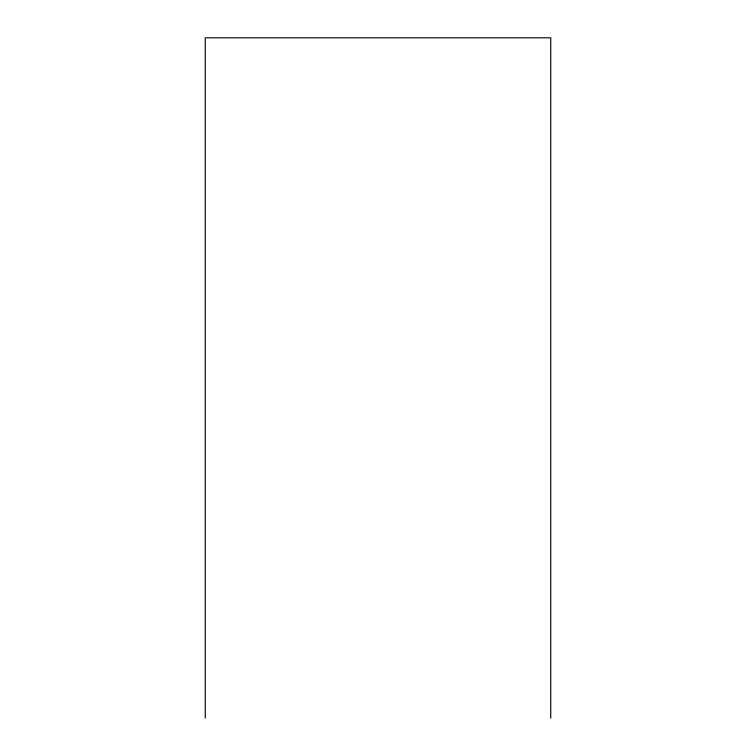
<?xml version="1.0" encoding="UTF-8"?>
<svg xmlns="http://www.w3.org/2000/svg" width="756" height="756" viewBox="0 0 756 756"><rect width="100%" height="100%" fill="white"/><g stroke="black" fill="none" stroke-linecap="round" stroke-linejoin="round"><path stroke-width="1.13" d="M550.746 718.2L550.746 37.8L205.254 37.8L205.254 718.2"/></g></svg>
